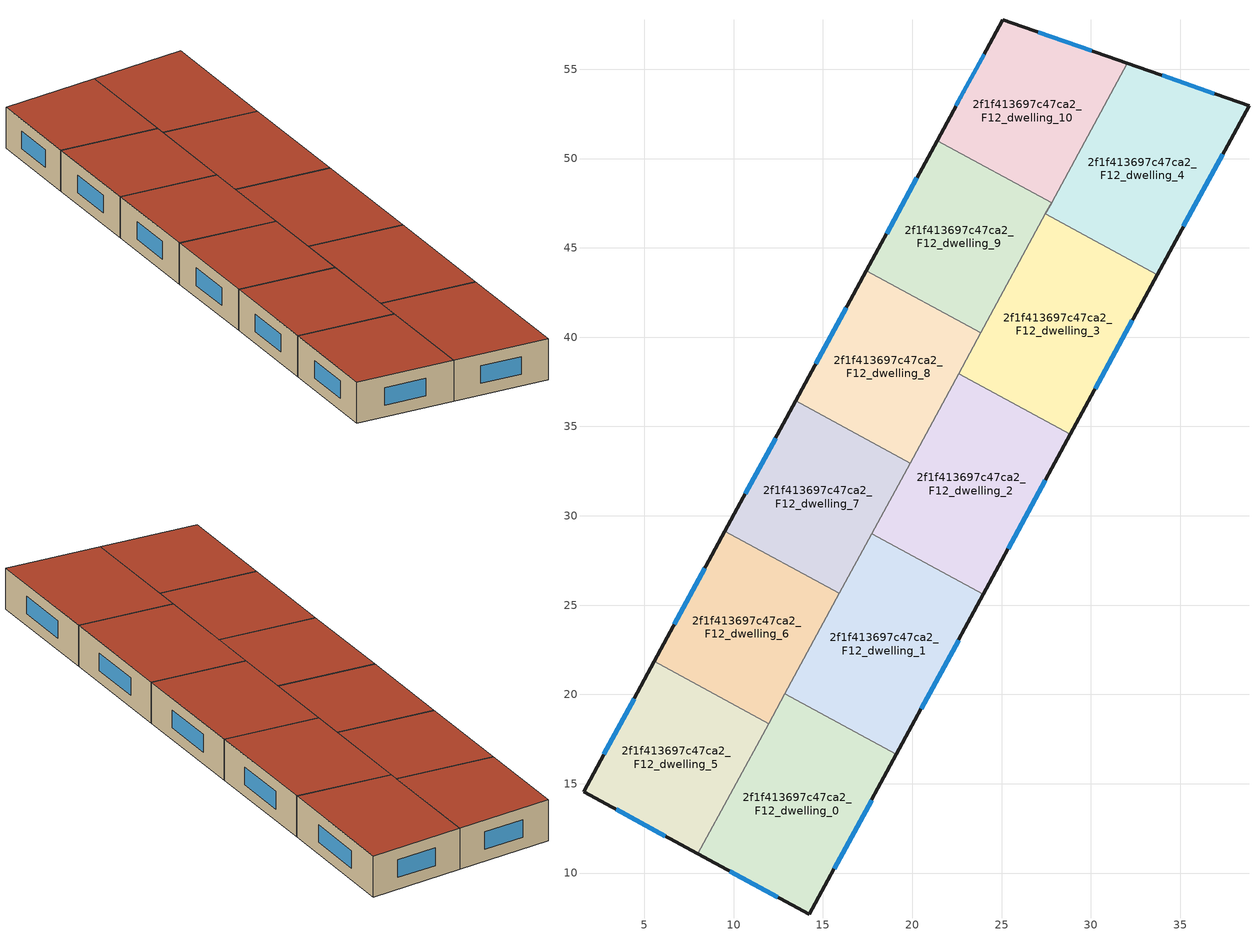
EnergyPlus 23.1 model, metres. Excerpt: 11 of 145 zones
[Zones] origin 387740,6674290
2f1f413697c47ca2_F12_dwelling_0
 floor to 2f1f413697c47ca2_F11_dwelling_0 (EU_floor_Construction): 19.12,16.64 14.24,7.68 8,11.08 12.87,20.04 z36
 wall outside (EU_wall_Construction): 8,11.08 14.24,7.68 19.12,16.64 z36:39
 wall to 2f1f413697c47ca2_F12_dwelling_1 (EU_wall_Construction): 19.12,16.64 12.87,20.04 z36:39
 wall to 2f1f413697c47ca2_F12_dwelling_5 (EU_wall_Construction): 11.96,18.37 8,11.08 z36:39
 wall to 2f1f413697c47ca2_F12_dwelling_6 (EU_wall_Construction): 12.87,20.04 11.96,18.37 z36:39
 window (EU_Window_Construction): 9.78,10.11 12.46,8.65 / 15.64,10.24 17.72,14.08 z36.86:38.14
 roof outside (EU_roof_Construction): 14.24,7.68 19.12,16.64 12.87,20.04 8,11.08 z39
2f1f413697c47ca2_F12_dwelling_1
 floor to 2f1f413697c47ca2_F11_dwelling_1 (EU_floor_Construction): 23.98,25.6 19.12,16.64 12.87,20.04 17.73,29 z36
 wall outside (EU_wall_Construction): 19.12,16.64 23.98,25.6 z36:39
 wall to 2f1f413697c47ca2_F12_dwelling_2 (EU_wall_Construction): 23.98,25.6 17.73,29 z36:39
 wall to 2f1f413697c47ca2_F12_dwelling_6 (EU_wall_Construction): 15.92,25.66 12.87,20.04 z36:39
 wall to 2f1f413697c47ca2_F12_dwelling_7 (EU_wall_Construction): 17.73,29 15.92,25.66 z36:39
 window (EU_Window_Construction): 20.51,19.2 22.59,23.04 z36.86:38.14
 roof outside (EU_roof_Construction): 19.12,16.64 23.98,25.6 17.73,29 12.87,20.04 z39
2f1f413697c47ca2_F12_dwelling_10
 floor to 2f1f413697c47ca2_F11_dwelling_10 (EU_floor_Construction): 32.04,55.34 27.8,47.53 21.4,51.01 25.08,57.78 z36
 wall outside (EU_wall_Construction): 32.04,55.34 25.08,57.78 21.4,51.01 z36:39
 wall to 2f1f413697c47ca2_F12_dwelling_9 (EU_wall_Construction): 21.4,51.01 27.8,47.53 z36:39
 wall to 2f1f413697c47ca2_F12_dwelling_4 (EU_wall_Construction): 27.8,47.53 32.04,55.34 z36:39
 window (EU_Window_Construction): 24.03,55.84 22.45,52.94 / 30.05,56.03 27.07,57.08 z36.86:38.14
 roof outside (EU_roof_Construction): 27.8,47.53 32.04,55.34 25.08,57.78 21.4,51.01 z39
2f1f413697c47ca2_F12_dwelling_2
 floor to 2f1f413697c47ca2_F11_dwelling_2 (EU_floor_Construction): 28.85,34.55 23.98,25.6 17.73,29 22.6,37.95 z36
 wall outside (EU_wall_Construction): 23.98,25.6 28.85,34.55 z36:39
 wall to 2f1f413697c47ca2_F12_dwelling_3 (EU_wall_Construction): 28.85,34.55 22.6,37.95 z36:39
 wall to 2f1f413697c47ca2_F12_dwelling_8 (EU_wall_Construction): 22.6,37.95 19.88,32.95 z36:39
 wall to 2f1f413697c47ca2_F12_dwelling_7 (EU_wall_Construction): 19.88,32.95 17.73,29 z36:39
 window (EU_Window_Construction): 25.38,28.16 27.46,31.99 z36.86:38.14
 roof outside (EU_roof_Construction): 23.98,25.6 28.85,34.55 22.6,37.95 17.73,29 z39
2f1f413697c47ca2_F12_dwelling_3
 floor to 2f1f413697c47ca2_F11_dwelling_3 (EU_floor_Construction): 33.72,43.5 28.85,34.55 22.6,37.95 27.46,46.9 z36
 wall outside (EU_wall_Construction): 28.85,34.55 33.72,43.5 z36:39
 wall to 2f1f413697c47ca2_F12_dwelling_4 (EU_wall_Construction): 33.72,43.5 27.46,46.9 z36:39
 wall to 2f1f413697c47ca2_F12_dwelling_9 (EU_wall_Construction): 27.46,46.9 23.84,40.24 z36:39
 wall to 2f1f413697c47ca2_F12_dwelling_8 (EU_wall_Construction): 23.84,40.24 22.6,37.95 z36:39
 window (EU_Window_Construction): 30.24,37.11 32.33,40.94 z36.86:38.14
 roof outside (EU_roof_Construction): 28.85,34.55 33.72,43.5 27.46,46.9 22.6,37.95 z39
2f1f413697c47ca2_F12_dwelling_4
 floor to 2f1f413697c47ca2_F11_dwelling_4 (EU_floor_Construction): 38.85,52.95 33.72,43.5 27.46,46.9 32.04,55.34 z36
 wall outside (EU_wall_Construction): 33.72,43.5 38.85,52.95 32.04,55.34 z36:39
 wall to 2f1f413697c47ca2_F12_dwelling_9 (EU_wall_Construction): 27.8,47.53 27.46,46.9 z36:39
 window (EU_Window_Construction): 36.91,53.63 33.99,54.65 / 35.18,46.2 37.39,50.25 z36.86:38.14
 roof outside (EU_roof_Construction): 33.72,43.5 38.85,52.95 32.04,55.34 27.46,46.9 z39
2f1f413697c47ca2_F12_dwelling_5
 floor to 2f1f413697c47ca2_F11_dwelling_5 (EU_floor_Construction): 11.96,18.37 8,11.08 1.6,14.56 5.56,21.85 z36
 wall outside (EU_wall_Construction): 5.56,21.85 1.6,14.56 8,11.08 z36:39
 wall to 2f1f413697c47ca2_F12_dwelling_6 (EU_wall_Construction): 11.96,18.37 5.56,21.85 z36:39
 window (EU_Window_Construction): 3.43,13.56 6.17,12.07 / 4.43,19.76 2.73,16.64 z36.86:38.14
 roof outside (EU_roof_Construction): 8,11.08 11.96,18.37 5.56,21.85 1.6,14.56 z39
2f1f413697c47ca2_F12_dwelling_6
 floor to 2f1f413697c47ca2_F11_dwelling_6 (EU_floor_Construction): 15.92,25.66 11.96,18.37 5.56,21.85 9.52,29.14 z36
 wall outside (EU_wall_Construction): 9.52,29.14 5.56,21.85 z36:39
 wall to 2f1f413697c47ca2_F12_dwelling_7 (EU_wall_Construction): 15.92,25.66 9.52,29.14 z36:39
 window (EU_Window_Construction): 8.39,27.05 6.69,23.93 z36.86:38.14
 roof outside (EU_roof_Construction): 11.96,18.37 15.92,25.66 9.52,29.14 5.56,21.85 z39
2f1f413697c47ca2_F12_dwelling_7
 floor to 2f1f413697c47ca2_F11_dwelling_7 (EU_floor_Construction): 19.88,32.95 15.92,25.66 9.52,29.14 13.48,36.43 z36
 wall outside (EU_wall_Construction): 13.48,36.43 9.52,29.14 z36:39
 wall to 2f1f413697c47ca2_F12_dwelling_8 (EU_wall_Construction): 19.88,32.95 13.48,36.43 z36:39
 window (EU_Window_Construction): 12.35,34.35 10.65,31.22 z36.86:38.14
 roof outside (EU_roof_Construction): 15.92,25.66 19.88,32.95 13.48,36.43 9.52,29.14 z39
2f1f413697c47ca2_F12_dwelling_8
 floor to 2f1f413697c47ca2_F11_dwelling_8 (EU_floor_Construction): 23.84,40.24 19.88,32.95 13.48,36.43 17.44,43.72 z36
 wall outside (EU_wall_Construction): 17.44,43.72 13.48,36.43 z36:39
 wall to 2f1f413697c47ca2_F12_dwelling_9 (EU_wall_Construction): 23.84,40.24 17.44,43.72 z36:39
 window (EU_Window_Construction): 16.31,41.64 14.61,38.51 z36.86:38.14
 roof outside (EU_roof_Construction): 19.88,32.95 23.84,40.24 17.44,43.72 13.48,36.43 z39
2f1f413697c47ca2_F12_dwelling_9
 floor to 2f1f413697c47ca2_F11_dwelling_9 (EU_floor_Construction): 27.8,47.53 23.84,40.24 17.44,43.72 21.4,51.01 z36
 wall outside (EU_wall_Construction): 21.4,51.01 17.44,43.72 z36:39
 window (EU_Window_Construction): 20.27,48.92 18.57,45.8 z36.86:38.14
 roof outside (EU_roof_Construction): 23.84,40.24 27.8,47.53 21.4,51.01 17.44,43.72 z39
[Building]
EU S2 Campaign: North Axis=0; Terrain=City; Solar Distribution=FullExterior
[Site:Location]
Helsinki-Vantaa.AP: Latitude=60.317; Longitude=24.963; Time Zone=2; Elevation=54.6
[SizingPeriod:WeatherFileDays]
AnnualSizingPeriod: Begin Month=1; Begin Day of Month=1; End Month=12; End Day of Month=31; Day of Week for Start Day=Monday; Use Weather File Daylight Saving Period=No; Use Weather File Rain and Snow Indicators=No
[MATERIAL]
EU_InternalMass_Material: Roughness=MediumRough; Thickness=0.1; Conductivity=1; Density=1800; Specific Heat=900; Thermal Absorptance=0.9; Solar Absorptance=0.7; Visible Absorptance=0.7
[MATERIAL:NOMASS] Roughness=MediumRough; Thermal Absorptance=0.9; Solar Absorptance=0.7; Visible Absorptance=0.7
Name | Thermal Resistance
EU_wall_NoMass | 5.91765
EU_roof_NoMass | 11.1778
EU_floor_NoMass | 6.2875
[WINDOWMATERIAL:SIMPLEGLAZINGSYSTEM]
EU_Window_SimpleGlazing: UFactor=0.994035; Solar Heat Gain Coefficient=0.7; Visible Transmittance=0.7
[CONSTRUCTION]
EU_wall_Construction: EU_wall_NoMass
EU_roof_Construction: EU_roof_NoMass
EU_floor_Construction: EU_floor_NoMass
EU_Window_Construction: EU_Window_SimpleGlazing
EU_InternalMass_Construction: EU_InternalMass_Material
[ZONE] Type=1; Multiplier=1; Ceiling Height=autocalculate; Floor Area=autocalculate; Part of Total Floor Area=Yes
Name | Volume
2f1f413697c47ca2_F12_dwelling_0 | 217.539
2f1f413697c47ca2_F12_dwelling_1 | 217.574
2f1f413697c47ca2_F12_dwelling_10 | 181.309
2f1f413697c47ca2_F12_dwelling_2 | 217.553
2f1f413697c47ca2_F12_dwelling_3; 2f1f413697c47ca2_F12_dwelling_4 | 217.551
2f1f413697c47ca2_F12_dwelling_5 | 181.305
2f1f413697c47ca2_F12_dwelling_6 | 181.31
2f1f413697c47ca2_F12_dwelling_7 | 181.313
2f1f413697c47ca2_F12_dwelling_8 | 181.315
2f1f413697c47ca2_F12_dwelling_9 | 181.311
[INTERNALMASS] Construction=EU_InternalMass_Construction
Name | Zone or ZoneList | Surface Area
2f1f413697c47ca2_F12_dwelling_0_EU_InternalMass | 2f1f413697c47ca2_F12_dwelling_0 | 72.513
2f1f413697c47ca2_F12_dwelling_1_EU_InternalMass | 2f1f413697c47ca2_F12_dwelling_1 | 72.5247
2f1f413697c47ca2_F12_dwelling_2_EU_InternalMass | 2f1f413697c47ca2_F12_dwelling_2 | 72.5177
2f1f413697c47ca2_F12_dwelling_3_EU_InternalMass | 2f1f413697c47ca2_F12_dwelling_3 | 72.517
2f1f413697c47ca2_F12_dwelling_4_EU_InternalMass | 2f1f413697c47ca2_F12_dwelling_4 | 72.5168
2f1f413697c47ca2_F12_dwelling_5_EU_InternalMass | 2f1f413697c47ca2_F12_dwelling_5 | 60.4348
2f1f413697c47ca2_F12_dwelling_6_EU_InternalMass | 2f1f413697c47ca2_F12_dwelling_6 | 60.4367
2f1f413697c47ca2_F12_dwelling_7_EU_InternalMass | 2f1f413697c47ca2_F12_dwelling_7 | 60.4376
2f1f413697c47ca2_F12_dwelling_8_EU_InternalMass | 2f1f413697c47ca2_F12_dwelling_8 | 60.4383
2f1f413697c47ca2_F12_dwelling_9_EU_InternalMass | 2f1f413697c47ca2_F12_dwelling_9 | 60.4371
2f1f413697c47ca2_F12_dwelling_10_EU_InternalMass | 2f1f413697c47ca2_F12_dwelling_10 | 60.4362
[OTHEREQUIPMENT] Fuel Type=Electricity; Design Level Calculation Method=Watts/Area; Power per Zone Floor Area=1; Fraction Latent=0; Fraction Radiant=0; Fraction Lost=0; Carbon Dioxide Generation Rate=0; EndUse Subcategory=EU_Step8_InternalGains
Name | Zone or ZoneList or Space or SpaceList | Schedule
EU_Step8_InternalGain_2f1f413697c47ca2_F12_dwelling_0_f000 | 2f1f413697c47ca2_F12_dwelling_0 | EU_Step8_GainSchedule_2f1f413697c47ca2_F12_dwelling_0_f000
EU_Step8_InternalGain_2f1f413697c47ca2_F12_dwelling_1_f000 | 2f1f413697c47ca2_F12_dwelling_1 | EU_Step8_GainSchedule_2f1f413697c47ca2_F12_dwelling_1_f000
EU_Step8_InternalGain_2f1f413697c47ca2_F12_dwelling_2_f000 | 2f1f413697c47ca2_F12_dwelling_2 | EU_Step8_GainSchedule_2f1f413697c47ca2_F12_dwelling_2_f000
EU_Step8_InternalGain_2f1f413697c47ca2_F12_dwelling_3_f000 | 2f1f413697c47ca2_F12_dwelling_3 | EU_Step8_GainSchedule_2f1f413697c47ca2_F12_dwelling_3_f000
EU_Step8_InternalGain_2f1f413697c47ca2_F12_dwelling_4_f000 | 2f1f413697c47ca2_F12_dwelling_4 | EU_Step8_GainSchedule_2f1f413697c47ca2_F12_dwelling_4_f000
EU_Step8_InternalGain_2f1f413697c47ca2_F12_dwelling_5_f000 | 2f1f413697c47ca2_F12_dwelling_5 | EU_Step8_GainSchedule_2f1f413697c47ca2_F12_dwelling_5_f000
EU_Step8_InternalGain_2f1f413697c47ca2_F12_dwelling_6_f000 | 2f1f413697c47ca2_F12_dwelling_6 | EU_Step8_GainSchedule_2f1f413697c47ca2_F12_dwelling_6_f000
EU_Step8_InternalGain_2f1f413697c47ca2_F12_dwelling_7_f000 | 2f1f413697c47ca2_F12_dwelling_7 | EU_Step8_GainSchedule_2f1f413697c47ca2_F12_dwelling_7_f000
EU_Step8_InternalGain_2f1f413697c47ca2_F12_dwelling_8_f000 | 2f1f413697c47ca2_F12_dwelling_8 | EU_Step8_GainSchedule_2f1f413697c47ca2_F12_dwelling_8_f000
EU_Step8_InternalGain_2f1f413697c47ca2_F12_dwelling_9_f000 | 2f1f413697c47ca2_F12_dwelling_9 | EU_Step8_GainSchedule_2f1f413697c47ca2_F12_dwelling_9_f000
EU_Step8_InternalGain_2f1f413697c47ca2_F12_dwelling_10_f000 | 2f1f413697c47ca2_F12_dwelling_10 | EU_Step8_GainSchedule_2f1f413697c47ca2_F12_dwelling_10_f000
[ZONEVENTILATION:DESIGNFLOWRATE] Schedule=EU_AlwaysOn; Design Flow Rate Calculation Method=AirChanges/Hour; Air Changes per Hour=0.596421; Ventilation Type=Natural; Fan Pressure Rise=0; Fan Total Efficiency=1; Constant Term Coefficient=1; Temperature Term Coefficient=0; Velocity Term Coefficient=0; Velocity Squared Term Coefficient=0; Minimum Indoor Temperature=-100; Maximum Indoor Temperature=100; Delta Temperature=-100; Minimum Outdoor Temperature=-100; Maximum Outdoor Temperature=100; Maximum Wind Speed=40
Name | Zone or ZoneList or Space or SpaceList
EU_ConstantAir_2f1f413697c47ca2_F12_dwelling_0 | 2f1f413697c47ca2_F12_dwelling_0
EU_ConstantAir_2f1f413697c47ca2_F12_dwelling_1 | 2f1f413697c47ca2_F12_dwelling_1
EU_ConstantAir_2f1f413697c47ca2_F12_dwelling_2 | 2f1f413697c47ca2_F12_dwelling_2
EU_ConstantAir_2f1f413697c47ca2_F12_dwelling_3 | 2f1f413697c47ca2_F12_dwelling_3
EU_ConstantAir_2f1f413697c47ca2_F12_dwelling_4 | 2f1f413697c47ca2_F12_dwelling_4
EU_ConstantAir_2f1f413697c47ca2_F12_dwelling_5 | 2f1f413697c47ca2_F12_dwelling_5
EU_ConstantAir_2f1f413697c47ca2_F12_dwelling_6 | 2f1f413697c47ca2_F12_dwelling_6
EU_ConstantAir_2f1f413697c47ca2_F12_dwelling_7 | 2f1f413697c47ca2_F12_dwelling_7
EU_ConstantAir_2f1f413697c47ca2_F12_dwelling_8 | 2f1f413697c47ca2_F12_dwelling_8
EU_ConstantAir_2f1f413697c47ca2_F12_dwelling_9 | 2f1f413697c47ca2_F12_dwelling_9
EU_ConstantAir_2f1f413697c47ca2_F12_dwelling_10 | 2f1f413697c47ca2_F12_dwelling_10
[HVACTEMPLATE:THERMOSTAT] Constant Heating Setpoint=20; Constant Cooling Setpoint=50
EU_HeatOnly_2f1f413697c47ca2_F9_dwelling_8; EU_HeatOnly_2f1f413697c47ca2_F9_dwelling_9; EU_HeatOnly_2f1f413697c47ca2_F9_dwelling_10; EU_HeatOnly_2f1f413697c47ca2_F10_dwelling_0; EU_HeatOnly_2f1f413697c47ca2_F10_dwelling_1; EU_HeatOnly_2f1f413697c47ca2_F10_dwelling_2; EU_HeatOnly_2f1f413697c47ca2_F10_dwelling_3; EU_HeatOnly_2f1f413697c47ca2_F10_dwelling_4; EU_HeatOnly_2f1f413697c47ca2_F10_dwelling_5; EU_HeatOnly_2f1f413697c47ca2_F10_dwelling_6; EU_HeatOnly_2f1f413697c47ca2_F10_dwelling_7; EU_HeatOnly_2f1f413697c47ca2_F10_dwelling_8; EU_HeatOnly_2f1f413697c47ca2_F10_dwelling_9; EU_HeatOnly_2f1f413697c47ca2_F10_dwelling_10; EU_HeatOnly_2f1f413697c47ca2_F11_dwelling_0; EU_HeatOnly_2f1f413697c47ca2_F11_dwelling_1; EU_HeatOnly_2f1f413697c47ca2_F11_dwelling_2; EU_HeatOnly_2f1f413697c47ca2_F11_dwelling_3; EU_HeatOnly_2f1f413697c47ca2_F11_dwelling_4; EU_HeatOnly_2f1f413697c47ca2_F11_dwelling_5; EU_HeatOnly_2f1f413697c47ca2_F11_dwelling_6; EU_HeatOnly_2f1f413697c47ca2_F11_dwelling_7; EU_HeatOnly_2f1f413697c47ca2_F11_dwelling_8; EU_HeatOnly_2f1f413697c47ca2_F11_dwelling_9; EU_HeatOnly_2f1f413697c47ca2_F11_dwelling_10; EU_HeatOnly_2f1f413697c47ca2_F12_dwelling_0; EU_HeatOnly_2f1f413697c47ca2_F12_dwelling_1; EU_HeatOnly_2f1f413697c47ca2_F12_dwelling_2; EU_HeatOnly_2f1f413697c47ca2_F12_dwelling_3; EU_HeatOnly_2f1f413697c47ca2_F12_dwelling_4; EU_HeatOnly_2f1f413697c47ca2_F12_dwelling_5; EU_HeatOnly_2f1f413697c47ca2_F12_dwelling_6; EU_HeatOnly_2f1f413697c47ca2_F12_dwelling_7; EU_HeatOnly_2f1f413697c47ca2_F12_dwelling_8; EU_HeatOnly_2f1f413697c47ca2_F12_dwelling_9; EU_HeatOnly_2f1f413697c47ca2_F12_dwelling_10
[HVACTEMPLATE:ZONE:IDEALLOADSAIRSYSTEM] System Availability Schedule=EU_AlwaysOn; Maximum Heating Supply Air Temperature=50; Minimum Cooling Supply Air Temperature=13; Maximum Heating Supply Air Humidity Ratio=0.0156; Minimum Cooling Supply Air Humidity Ratio=0.0077; Heating Limit=NoLimit; Cooling Limit=NoLimit; Heating Availability Schedule=EU_AlwaysOn; Cooling Availability Schedule=EU_CoolingOff; Dehumidification Control Type=ConstantSensibleHeatRatio; Cooling Sensible Heat Ratio=0.7; Dehumidification Setpoint=60; Humidification Control Type=None; Humidification Setpoint=30; Outdoor Air Method=None; Outdoor Air Flow Rate per Person=0.00944; Outdoor Air Flow Rate per Zone Floor Area=0; Outdoor Air Flow Rate per Zone=0; Demand Controlled Ventilation Type=None; Outdoor Air Economizer Type=NoEconomizer; Heat Recovery Type=None; Sensible Heat Recovery Effectiveness=0.7; Latent Heat Recovery Effectiveness=0.65
Name | Template Thermostat
2f1f413697c47ca2_F12_dwelling_0 | EU_HeatOnly_2f1f413697c47ca2_F12_dwelling_0
2f1f413697c47ca2_F12_dwelling_1 | EU_HeatOnly_2f1f413697c47ca2_F12_dwelling_1
2f1f413697c47ca2_F12_dwelling_2 | EU_HeatOnly_2f1f413697c47ca2_F12_dwelling_2
2f1f413697c47ca2_F12_dwelling_3 | EU_HeatOnly_2f1f413697c47ca2_F12_dwelling_3
2f1f413697c47ca2_F12_dwelling_4 | EU_HeatOnly_2f1f413697c47ca2_F12_dwelling_4
2f1f413697c47ca2_F12_dwelling_5 | EU_HeatOnly_2f1f413697c47ca2_F12_dwelling_5
2f1f413697c47ca2_F12_dwelling_6 | EU_HeatOnly_2f1f413697c47ca2_F12_dwelling_6
2f1f413697c47ca2_F12_dwelling_7 | EU_HeatOnly_2f1f413697c47ca2_F12_dwelling_7
2f1f413697c47ca2_F12_dwelling_8 | EU_HeatOnly_2f1f413697c47ca2_F12_dwelling_8
2f1f413697c47ca2_F12_dwelling_9 | EU_HeatOnly_2f1f413697c47ca2_F12_dwelling_9
2f1f413697c47ca2_F12_dwelling_10 | EU_HeatOnly_2f1f413697c47ca2_F12_dwelling_10
[SIZING:ZONE] Zone Cooling Design Supply Air Temperature Input Method=SupplyAirTemperature; Zone Cooling Design Supply Air Temperature=13; Zone Heating Design Supply Air Temperature Input Method=SupplyAirTemperature; Zone Heating Design Supply Air Temperature=50; Zone Cooling Design Supply Air Humidity Ratio=0.008; Zone Heating Design Supply Air Humidity Ratio=0.008; Cooling Design Air Flow Method=DesignDay; Cooling Design Air Flow Rate=0; Cooling Minimum Air Flow per Zone Floor Area=0.000762; Cooling Minimum Air Flow=0; Cooling Minimum Air Flow Fraction=0.2; Heating Design Air Flow Method=DesignDay; Heating Design Air Flow Rate=0; Heating Maximum Air Flow per Zone Floor Area=0.002032; Heating Maximum Air Flow=0.141576; Heating Maximum Air Flow Fraction=0.3; Account for Dedicated Outdoor Air System=No; Dedicated Outdoor Air System Control Strategy=NeutralSupplyAir; Dedicated Outdoor Air Low Setpoint Temperature for Design=autosize; Dedicated Outdoor Air High Setpoint Temperature for Design=autosize; Zone Load Sizing Method=Sensible Load Only No Latent Load; Zone Latent Cooling Design Supply Air Humidity Ratio Input Method=HumidityRatioDifference; Zone Cooling Design Supply Air Humidity Ratio Difference=0.005; Zone Latent Heating Design Supply Air Humidity Ratio Input Method=HumidityRatioDifference; Zone Humidification Design Supply Air Humidity Ratio Difference=0.005
2f1f413697c47ca2_F12_dwelling_0; 2f1f413697c47ca2_F12_dwelling_1; 2f1f413697c47ca2_F12_dwelling_2; 2f1f413697c47ca2_F12_dwelling_3; 2f1f413697c47ca2_F12_dwelling_4; 2f1f413697c47ca2_F12_dwelling_5; 2f1f413697c47ca2_F12_dwelling_6; 2f1f413697c47ca2_F12_dwelling_7; 2f1f413697c47ca2_F12_dwelling_8; 2f1f413697c47ca2_F12_dwelling_9; 2f1f413697c47ca2_F12_dwelling_10
[SCHEDULE:CONSTANT]
Name | Hourly Value
EU_AlwaysOn | 1
EU_CoolingOff | 0
[SCHEDULE:FILE] Column Number=1; Rows to Skip at Top=0; Number of Hours of Data=8760; Column Separator=Comma; Interpolate to Timestep=No; Minutes per Item=60; Adjust Schedule for Daylight Savings=Yes
Name | File
EU_Step8_GainSchedule_2f1f413697c47ca2_F12_dwelling_0_f000 | ../../schedules/2f1f413697c47ca2/2f1f413697c47ca2_F12_dwelling_0_f000_gain.csv
EU_Step8_GainSchedule_2f1f413697c47ca2_F12_dwelling_1_f000 | ../../schedules/2f1f413697c47ca2/2f1f413697c47ca2_F12_dwelling_1_f000_gain.csv
EU_Step8_GainSchedule_2f1f413697c47ca2_F12_dwelling_2_f000 | ../../schedules/2f1f413697c47ca2/2f1f413697c47ca2_F12_dwelling_2_f000_gain.csv
EU_Step8_GainSchedule_2f1f413697c47ca2_F12_dwelling_3_f000 | ../../schedules/2f1f413697c47ca2/2f1f413697c47ca2_F12_dwelling_3_f000_gain.csv
EU_Step8_GainSchedule_2f1f413697c47ca2_F12_dwelling_4_f000 | ../../schedules/2f1f413697c47ca2/2f1f413697c47ca2_F12_dwelling_4_f000_gain.csv
EU_Step8_GainSchedule_2f1f413697c47ca2_F12_dwelling_5_f000 | ../../schedules/2f1f413697c47ca2/2f1f413697c47ca2_F12_dwelling_5_f000_gain.csv
EU_Step8_GainSchedule_2f1f413697c47ca2_F12_dwelling_6_f000 | ../../schedules/2f1f413697c47ca2/2f1f413697c47ca2_F12_dwelling_6_f000_gain.csv
EU_Step8_GainSchedule_2f1f413697c47ca2_F12_dwelling_7_f000 | ../../schedules/2f1f413697c47ca2/2f1f413697c47ca2_F12_dwelling_7_f000_gain.csv
EU_Step8_GainSchedule_2f1f413697c47ca2_F12_dwelling_8_f000 | ../../schedules/2f1f413697c47ca2/2f1f413697c47ca2_F12_dwelling_8_f000_gain.csv
EU_Step8_GainSchedule_2f1f413697c47ca2_F12_dwelling_9_f000 | ../../schedules/2f1f413697c47ca2/2f1f413697c47ca2_F12_dwelling_9_f000_gain.csv
EU_Step8_GainSchedule_2f1f413697c47ca2_F12_dwelling_10_f000 | ../../schedules/2f1f413697c47ca2/2f1f413697c47ca2_F12_dwelling_10_f000_gain.csv
